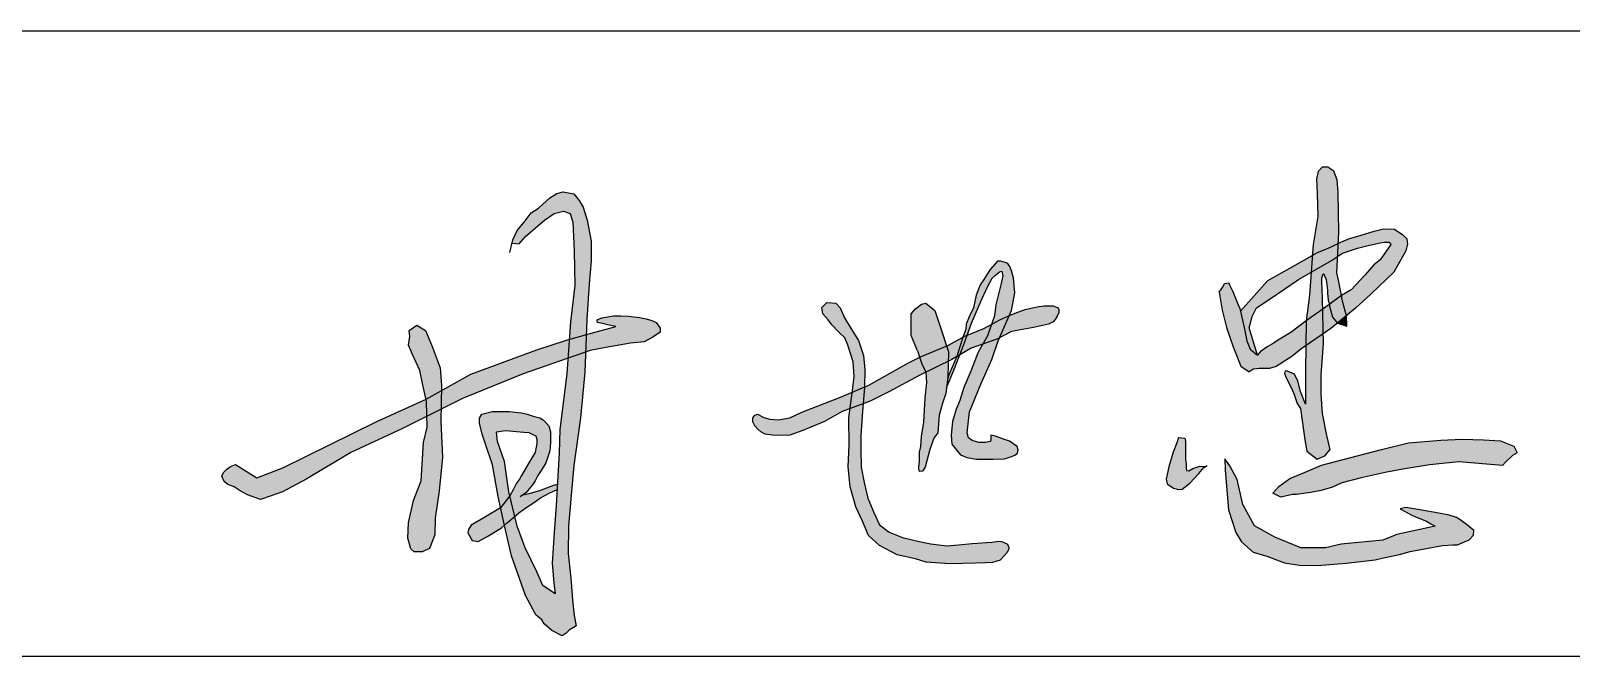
# Model space of a CAD drawing. Extents: x 9732137 to 18866768, y -962146 to 246094.
# Drawn here: x 9819025 to 9820628, y -512106 to -511456 of the extents above; entities that cross this region are included whole.
import ezdxf

# ---------------------------------------------------------------- set-up
doc = ezdxf.new("R2010")
doc.units = 0
doc.header["$LTSCALE"] = 1000
doc.layers.get('0').update_dxf_attribs({"linetype": 'CONTINUOUS'})
doc.layers.add('HATCH', color=254, linetype='CONTINUOUS')

msp = doc.modelspace()

# ---------------------------------------------------------------- hatches: boundary and pattern name
at = {"layer": 'HATCH'}
for points in [[(9820384.9, -511624.2), (9820383.9, -511611.2), (9820380.7, -511602.1), (9820374.4, -511597.9), (9820368.4, -511597.9), (9820364.2, -511602.5), (9820362.5, -511610.2), (9820363.2, -511625.3), (9820363.9, -511649.4), (9820359, -511678.5), (9820358.1, -511689.6), (9820362.8, -511686.9), (9820377.2, -511681.1), (9820385, -511677.3), (9820385.6, -511665.6)], [(9819605.7, -511719.1), (9819607.8, -511695.6), (9819607.6, -511675), (9819603.6, -511653.1), (9819599.3, -511639.5), (9819595.3, -511632.6), (9819589.7, -511625.6), (9819578.5, -511623.5), (9819572, -511625.4), (9819564.6, -511629.9), (9819553.1, -511640.6), (9819545.3, -511645.6), (9819538.1, -511655), (9819530.6, -511663.8), (9819526.3, -511673.4), (9819525.5, -511676.9), (9819532.9, -511677.6), (9819539.3, -511670.2), (9819552.4, -511659.1), (9819559.2, -511653), (9819569.3, -511646.3), (9819579.1, -511643.6), (9819585.8, -511646.3), (9819588.5, -511655.1), (9819589.9, -511685.1), (9819590.6, -511721.1), (9819586.2, -511758.9), (9819584.9, -511777), (9819602.7, -511771.9), (9819603.3, -511756.1)], [(9820456.4, -511672.5), (9820452.4, -511668.3), (9820443.6, -511662.6), (9820438.4, -511662), (9820430.7, -511662.3), (9820422.6, -511664.5), (9820408, -511668.9), (9820396.7, -511672.1), (9820387.7, -511676), (9820385, -511677.3), (9820384.3, -511691), (9820389.7, -511687.5), (9820405.2, -511682.2), (9820417.8, -511678.9), (9820428.6, -511676.6), (9820433.2, -511675.8), (9820438.1, -511675.9), (9820439.8, -511678.4), (9820428.8, -511694.4), (9820422, -511699.4), (9820413.3, -511709.8), (9820398.5, -511725.5), (9820388.4, -511731.5), (9820389.8, -511738.6), (9820393.6, -511752.4), (9820403.2, -511744.7), (9820419, -511730.1), (9820443.1, -511707.2), (9820455.4, -511685), (9820457.1, -511678)], [(9820385, -511677.3), (9820377.2, -511681.1), (9820362.8, -511686.9), (9820358.1, -511689.6), (9820356.9, -511707.3), (9820378.1, -511695.1), (9820384.3, -511691)], [(9820012.8, -511738.4), (9820020, -511722.4), (9820024.9, -511713.3), (9820028.6, -511710.2), (9820032.7, -511706.7), (9820035.2, -511706.2), (9820036, -511711), (9820034.1, -511720.4), (9820028.9, -511741.1), (9820027.6, -511752.6), (9820024.5, -511761.3), (9820025.9, -511760.6), (9820032.9, -511756.6), (9820042.6, -511752.4), (9820045, -511747.1), (9820048.7, -511728.6), (9820047.1, -511713), (9820045.3, -511705.8), (9820043.5, -511701.4), (9820041.8, -511698.8), (9820039.8, -511697.4), (9820033.6, -511695.6), (9820030.5, -511695.6), (9820022.9, -511704.5), (9820019.7, -511709.3), (9820016.3, -511714.7), (9820012.6, -511720.4), (9820008.4, -511731.2), (9820005.5, -511744.1), (9820001.1, -511753.6), (9819998.1, -511761.1), (9819997.6, -511766.8), (9819994.4, -511774.8), (9819997.2, -511773.2), (9819999.1, -511772.5), (9820003.4, -511760.3)], [(9820315.4, -511734.2), (9820343.7, -511714.8), (9820356.9, -511707.3), (9820358.1, -511689.6), (9820353.8, -511692.1), (9820329.3, -511706), (9820311.8, -511715.7), (9820283.4, -511747.7), (9820287.2, -511764.5), (9820290, -511778.6), (9820293.5, -511787.2), (9820301.1, -511793.3), (9820292.3, -511764.9), (9820295.6, -511753.3), (9820300.1, -511744.3)], [(9820384.3, -511691), (9820378.1, -511695.1), (9820356.9, -511707.3), (9820355.1, -511731.2), (9820351.6, -511757.6), (9820368.9, -511745.9), (9820368.6, -511734.6), (9820368.1, -511716.4), (9820368.2, -511713.1), (9820369.7, -511708.5), (9820372.5, -511714.9), (9820373.9, -511726), (9820374, -511729), (9820374.7, -511736.3), (9820376.2, -511740.5), (9820388.4, -511731.5), (9820385.3, -511715.5), (9820383.5, -511707.8)], [(9820282.7, -511744.9), (9820281.1, -511741), (9820275.6, -511727.4), (9820272, -511720.4), (9820271.3, -511718.2), (9820266.9, -511718.9), (9820265.3, -511722), (9820261.2, -511727.9), (9820264.3, -511746.6), (9820268.7, -511764.7), (9820275.9, -511784.6), (9820283.9, -511804.8), (9820292.6, -511810.6), (9820296.8, -511808), (9820300.4, -511807.5), (9820303, -511807.3), (9820308, -511807.3), (9820313.5, -511807.2), (9820320.6, -511805.2), (9820336.7, -511794.7), (9820346.1, -511787), (9820351.4, -511783.4), (9820351.6, -511757.6), (9820335.7, -511769.8), (9820323.8, -511777.2), (9820316.8, -511781.5), (9820311.2, -511784.6), (9820303.8, -511789.9), (9820301.1, -511793.3), (9820293.5, -511787.2), (9820290, -511778.6), (9820287.2, -511764.5)], [(9820389.8, -511738.6), (9820388.4, -511731.5), (9820388.4, -511731.5), (9820376.2, -511740.5), (9820376, -511742.5), (9820379.3, -511754), (9820384.2, -511760), (9820393.6, -511752.4)], [(9819891, -511793.9), (9819885.9, -511778.2), (9819878.4, -511766), (9819871.4, -511754.5), (9819866.7, -511744.1), (9819862.5, -511739.2), (9819852.9, -511738.8), (9819847.6, -511743.7), (9819848.7, -511750.3), (9819851.6, -511753.7), (9819854.4, -511756.8), (9819858.2, -511762), (9819865.1, -511769.2), (9819871.8, -511775.4), (9819874.8, -511782.9), (9819880.2, -511800.5), (9819881.5, -511815.7), (9819879.6, -511830.1), (9819879.3, -511832.1), (9819892, -511826.7), (9819892.5, -511808.8)], [(9819970.5, -511762.5), (9819965.2, -511746.9), (9819956, -511739.3), (9819951.6, -511740.5), (9819945.2, -511745.3), (9819940.8, -511750.5), (9819940.8, -511758.9), (9819940.8, -511773), (9819947.2, -511789), (9819949.5, -511795.7), (9819950.5, -511795.2), (9819977.5, -511783.8)], [(9820083.8, -511761.1), (9820088.5, -511758.6), (9820090.6, -511756.3), (9820092.8, -511752.8), (9820094.3, -511749), (9820094.3, -511746.2), (9820093.9, -511745.1), (9820092.9, -511743.8), (9820088.3, -511742.2), (9820078.9, -511742.2), (9820073.9, -511742.9), (9820066.9, -511744.2), (9820059.3, -511745.9), (9820051.6, -511748.6), (9820043.9, -511751.9), (9820042.6, -511752.4), (9820032.4, -511775.6), (9820045.2, -511768.8), (9820067.9, -511764.5)], [(9820368.9, -511745.9), (9820351.6, -511757.6), (9820351.4, -511783.4), (9820369.6, -511770.9)], [(9820379.3, -511754), (9820376, -511742.5), (9820376.2, -511740.5), (9820370.6, -511744.7), (9820368.9, -511745.9), (9820369.6, -511770.9), (9820377.4, -511765.6), (9820384.2, -511760)], [(9819450.7, -511806.6), (9819442.3, -511784.5), (9819435.3, -511767.8), (9819426.5, -511762.2), (9819418.3, -511767.8), (9819418.9, -511774.1), (9819417.7, -511782.9), (9819422, -511792.8), (9819429.5, -511809.3), (9819432.4, -511822.7), (9819436, -511839), (9819451.9, -511830.2), (9819452, -511825.1)], [(9819672, -511774.7), (9819679.4, -511769.6), (9819679.6, -511765.3), (9819675.3, -511759.5), (9819670.7, -511757.2), (9819665, -511755.8), (9819658.2, -511754.1), (9819646.6, -511752.9), (9819638.6, -511752.5), (9819631, -511752.5), (9819625, -511753.5), (9819618.8, -511754.7), (9819614, -511756.8), (9819614.5, -511759.3), (9819619.6, -511760.5), (9819626.4, -511762.2), (9819633.4, -511763.6), (9819627.2, -511765.5), (9819613, -511769), (9819602.7, -511771.9), (9819602, -511790.3), (9819606.6, -511788.7), (9819622.9, -511785.4), (9819648.7, -511781.1), (9819662.9, -511779.5)], [(9820020.3, -511773.4), (9820024.5, -511761.3), (9820015.6, -511766.2), (9819999.1, -511772.5), (9819995.6, -511782.3), (9819991.4, -511793.1), (9820003.3, -511786.3), (9820015.3, -511782)], [(9820042.6, -511752.4), (9820032.9, -511756.6), (9820025.9, -511760.6), (9820024.5, -511761.3), (9820020.3, -511773.4), (9820015.3, -511782), (9820030, -511776.9), (9820032.4, -511775.6)], [(9820393.6, -511752.4), (9820384.2, -511760), (9820394, -511763.1)], [(9819536.9, -511812.9), (9819583.6, -511796.7), (9819584.9, -511777), (9819582, -511777.9), (9819551.3, -511787.9), (9819482.4, -511813.3), (9819451.9, -511830.2), (9819451.6, -511849.6), (9819473.9, -511838.5)], [(9819602.7, -511771.9), (9819584.9, -511777), (9819583.6, -511796.7), (9819602, -511790.3)], [(9819994.4, -511774.8), (9819978.9, -511783.2), (9819977.5, -511783.8), (9819979.6, -511790), (9819979.3, -511799.6), (9819983.1, -511797.8), (9819988.1, -511794.9)], [(9820024.7, -511797.9), (9820031.2, -511778.4), (9820032.4, -511775.6), (9820030, -511776.9), (9820015.3, -511782), (9820010.5, -511790.3), (9820002.7, -511810.2), (9819995.6, -511827.1), (9819991.2, -511840.7), (9819987.7, -511849.5), (9819983.8, -511862.2), (9819982.2, -511876.4), (9819983.2, -511885.9), (9819989.9, -511894.5), (9819991.9, -511897), (9819998.7, -511899.7), (9820008.6, -511901.5), (9820015.2, -511901.6), (9820026.1, -511901.6), (9820037.9, -511901.2), (9820045, -511898.9), (9820048.5, -511897.3), (9820051.4, -511895.3), (9820051.9, -511892.2), (9820051.1, -511888.5), (9820043, -511882.8), (9820038, -511881), (9820028.6, -511877.5), (9820023.5, -511876.7), (9820023.5, -511880.6), (9820023.3, -511883), (9820018, -511884.3), (9820011.2, -511884.1), (9820004.2, -511882.2), (9820000.5, -511879.2), (9819998.9, -511874.1), (9820001.3, -511852.2), (9820013.1, -511823.6)], [(9819999.1, -511772.5), (9819997.2, -511773.2), (9819994.4, -511774.8), (9819988.1, -511794.9), (9819991.4, -511793.1), (9819995.6, -511782.3)], [(9820369.9, -511781.5), (9820369.6, -511770.9), (9820351.4, -511783.4), (9820351.2, -511810.2), (9820351.1, -511831.5), (9820351.2, -511844.5), (9820346, -511831.2), (9820343.1, -511820.5), (9820339.7, -511813), (9820334.8, -511811), (9820332.1, -511809.9), (9820330, -511809.6), (9820329.2, -511812.6), (9820330.9, -511817.1), (9820336.7, -511828.3), (9820339.4, -511834.3), (9820342.4, -511843.8), (9820345.8, -511848.8), (9820347.5, -511861.4), (9820350.2, -511881.4), (9820352.5, -511893.1), (9820363.1, -511901.5), (9820371.1, -511897.9), (9820376.6, -511891.5), (9820373.1, -511876.8), (9820368.6, -511853.9), (9820367.4, -511834), (9820367.4, -511813.9)], [(9819530.7, -511971.3), (9819528.2, -511960.8), (9819520.6, -511967.4), (9819517.4, -511970.2), (9819517.4, -511970.3), (9819524.9, -512002.1), (9819539.3, -512043.3), (9819550.3, -512063.3), (9819556.5, -512068.6), (9819559, -512072.7), (9819566.8, -512079.5), (9819577.7, -512085.1), (9819581.6, -512082.5), (9819585, -512079.3), (9819592.3, -512074.8), (9819590.1, -512063.9), (9819588.4, -512047.8), (9819586.5, -512025.1), (9819583.7, -511999.7), (9819584, -511971.2), (9819586.9, -511939), (9819589.7, -511908.2), (9819596.6, -511858.7), (9819601.2, -511811.1), (9819602, -511790.3), (9819583.6, -511796.7), (9819582.5, -511812.9), (9819575, -511870.7), (9819574.4, -511895), (9819573.4, -511913.2), (9819571.3, -511949.7), (9819569.3, -511977.6), (9819567, -512009.7), (9819569, -512029.9), (9819570.3, -512041.6), (9819557.6, -512032.7), (9819551.1, -512018.5), (9819539.1, -511993.8)], [(9819949.8, -511814.1), (9819956, -511811), (9819951.8, -511802.3), (9819949.5, -511795.7), (9819937.8, -511801.4), (9819896.6, -511824.7), (9819892, -511826.7), (9819890.8, -511843.9), (9819897.9, -511841.2), (9819917.6, -511831.5)], [(9819979.6, -511790), (9819977.5, -511783.8), (9819950.5, -511795.2), (9819949.5, -511795.7), (9819951.8, -511802.3), (9819956, -511811), (9819979.3, -511799.6)], [(9819991.4, -511793.1), (9819988.1, -511794.9), (9819980.9, -511811.3), (9819978.7, -511817.8), (9819977.6, -511827.2), (9819985.8, -511807.1)], [(9819978.9, -511816.3), (9819979.3, -511799.6), (9819956, -511811), (9819956.6, -511821.9), (9819955.1, -511837.7), (9819953.7, -511862.9), (9819951.1, -511878), (9819950.3, -511888.3), (9819949.2, -511894.2), (9819949, -511899.3), (9819949, -511903.7), (9819948.4, -511909.4), (9819948.5, -511912.2), (9819949, -511913.5), (9819949.7, -511914.2), (9819952.4, -511914), (9819955.3, -511909.7), (9819960.3, -511891.6), (9819964.4, -511879.6), (9819968.5, -511874), (9819969.7, -511855.9), (9819973.7, -511842.3), (9819976.9, -511833.1)], [(9819892, -511826.7), (9819879.3, -511832.1), (9819877, -511849.1), (9819890.8, -511843.9)], [(9819357.5, -511894.5), (9819410.8, -511869.9), (9819436.9, -511856.9), (9819436.5, -511841.4), (9819436, -511839), (9819384.8, -511862.2), (9819286.9, -511910.6), (9819260, -511920.8), (9819237.6, -511907.1), (9819232.3, -511909.3), (9819228.8, -511912), (9819225.3, -511915.5), (9819223.5, -511919.2), (9819225.9, -511924.6), (9819229.8, -511927.7), (9819236.4, -511930.4), (9819242.4, -511934.3), (9819250.1, -511938.6), (9819263.5, -511943.3), (9819274.6, -511939.6), (9819286.6, -511935.3), (9819311.9, -511922.1)], [(9819451.9, -511830.2), (9819436, -511839), (9819436.5, -511841.4), (9819436.9, -511856.9), (9819451.6, -511849.6)], [(9819869, -511852.1), (9819877, -511849.1), (9819879.3, -511832.1), (9819867.2, -511837.2), (9819827, -511852.7), (9819814.5, -511858.6), (9819802.7, -511860.7), (9819793.6, -511859.8), (9819787.4, -511858.2), (9819780.9, -511854.9), (9819778.2, -511855.8), (9819776.1, -511858.4), (9819775.8, -511862.7), (9819778.2, -511866.8), (9819781.2, -511870.5), (9819784.3, -511873.2), (9819788.7, -511875.4), (9819796.6, -511876.4), (9819805.7, -511877), (9819814.5, -511876.4), (9819828, -511871.6), (9819850.7, -511862.2)], [(9819888.2, -511891.3), (9819888.5, -511877.2), (9819889.9, -511856.6), (9819890.8, -511843.9), (9819877, -511849.1), (9819875.7, -511858.6), (9819876.2, -511887.1), (9819875.3, -511909.5), (9819877.3, -511930.4), (9819883, -511951.2), (9819890, -511966), (9819896.5, -511980.7), (9819907.8, -511991.3), (9819926, -512001), (9819945.3, -512005.2), (9819956.4, -512008.6), (9819980.9, -512010.2), (9820007.5, -512009.5), (9820017.9, -512009.3), (9820025.4, -512008.8), (9820033.2, -512006.4), (9820040.4, -511998.8), (9820042.2, -511995.2), (9820042.2, -511993.5), (9820041, -511989.8), (9820038.2, -511988.4), (9820034.6, -511987.1), (9820031.8, -511986.6), (9820024.8, -511987.8), (9820004.3, -511989.2), (9819990, -511990.5), (9819977.8, -511991.6), (9819961.3, -511989.6), (9819949, -511987), (9819931.7, -511982.9), (9819917.9, -511977.3), (9819907.8, -511969.6), (9819901.8, -511956.9), (9819895.5, -511942.2), (9819891.9, -511925.8), (9819888.8, -511909.8)], [(9819452.9, -511899.6), (9819451.4, -511862.2), (9819451.6, -511849.6), (9819436.9, -511856.9), (9819437.2, -511868.4), (9819433.3, -511884.3), (9819430.8, -511924), (9819422.9, -511944.6), (9819417.7, -511967.8), (9819416.8, -511983.6), (9819420.2, -511994.8), (9819423.4, -511998), (9819432, -511998), (9819439.4, -511994.4), (9819445.1, -511980), (9819445.5, -511963), (9819449.6, -511934.6)], [(9819558.2, -511860.9), (9819554.5, -511858.6), (9819547.4, -511856.9), (9819541, -511854.9), (9819535.3, -511853.5), (9819528.8, -511852.5), (9819522.8, -511851.8), (9819513, -511851.8), (9819504.6, -511851.8), (9819494.1, -511854.9), (9819491.4, -511858.9), (9819491.4, -511864), (9819494.4, -511875.4), (9819497.5, -511884.8), (9819505.2, -511907.4), (9819511, -511940.4), (9819513.5, -511952), (9819523.2, -511939.6), (9819522.2, -511935.3), (9819517.6, -511904.1), (9819510.2, -511883.1), (9819509.4, -511873.1), (9819518.5, -511871.6), (9819537.6, -511873.3), (9819543, -511873.9), (9819547.2, -511875.9), (9819550.2, -511877.4), (9819551.3, -511880.9), (9819551.3, -511885.2), (9819549.6, -511894.6), (9819544.8, -511902), (9819539.1, -511912), (9819535.2, -511918.5), (9819533, -511922.2), (9819530.2, -511926.5), (9819527, -511932.6), (9819523.2, -511939.6), (9819528.2, -511960.8), (9819533.7, -511956.1), (9819540.9, -511951.3), (9819548.9, -511946.3), (9819555, -511941.8), (9819564.1, -511936.8), (9819572.3, -511933.1), (9819572.6, -511927.5), (9819568.9, -511928.5), (9819558.7, -511932.4), (9819554.3, -511934.2), (9819543.2, -511937.2), (9819536.8, -511938.6), (9819539.6, -511936.4), (9819546.7, -511928.3), (9819549.4, -511923.9), (9819552.1, -511918.5), (9819555.8, -511913.2), (9819560.5, -511905.4), (9819564.9, -511892.9), (9819565.6, -511884.5), (9819565.6, -511878.1), (9819565.3, -511873.1), (9819563.6, -511866.7)], [(9820240.1, -511916.3), (9820245.1, -511910.3), (9820246.9, -511909.1), (9820241.1, -511908.8), (9820233.8, -511911.3), (9820229.8, -511913.8), (9820227.1, -511913.3), (9820226.8, -511910.5), (9820226.8, -511906.7), (9820226.3, -511901), (9820226.3, -511896.7), (9820226.3, -511890.7), (9820226.1, -511887.2), (9820226.1, -511882.7), (9820225.6, -511879.6), (9820219, -511879.1), (9820217, -511884.4), (9820213.2, -511894.4), (9820208.7, -511909.5), (9820207.2, -511917.5), (9820206.2, -511922.3), (9820207, -511927.3), (9820213.7, -511931.6), (9820218.8, -511933.1), (9820222.8, -511932.8), (9820230.8, -511926.6)], [(9820409, -511921), (9820434, -511915.4), (9820450.2, -511912.4), (9820480.1, -511907.3), (9820510.7, -511904.2), (9820556, -511908), (9820559.3, -511904.7), (9820566.6, -511897.8), (9820571.2, -511895), (9820567.9, -511887.9), (9820553.9, -511882.6), (9820536.4, -511881.3), (9820514.2, -511880.8), (9820491.8, -511881.6), (9820458.4, -511884.6), (9820430.2, -511891.5), (9820412.8, -511895.8), (9820367.8, -511907.6), (9820348.2, -511916), (9820334.9, -511921.5), (9820323.2, -511929.9), (9820316.9, -511937), (9820325.3, -511941.1), (9820337.5, -511938.3), (9820341.6, -511938.1), (9820356.1, -511936), (9820367.3, -511934.2), (9820379.2, -511930.7), (9820388.9, -511926.1)], [(9820279.9, -511922.6), (9820272.3, -511908.6), (9820267.2, -511901.2), (9820267.5, -511913), (9820271, -511954.3), (9820278.6, -511977.8), (9820284.6, -511987.6), (9820296.6, -511998.2), (9820310.7, -512002.2), (9820329.2, -512009.1), (9820344.8, -512011.7), (9820363.7, -512011.9), (9820393.4, -512009.5), (9820423.5, -512006), (9820432.3, -512004), (9820448.7, -512000.6), (9820460, -511997.6), (9820493.5, -511991.3), (9820504.2, -511990.5), (9820509.2, -511990.5), (9820521.3, -511985.3), (9820526, -511980.4), (9820526.2, -511975.6), (9820519.9, -511970.6), (9820512.9, -511965.1), (9820508.2, -511962.3), (9820500.6, -511959.7), (9820489.9, -511957.5), (9820469.9, -511954.2), (9820455.6, -511951.6), (9820449.6, -511953), (9820461, -511959.5), (9820465.5, -511961.3), (9820476.8, -511965.9), (9820481.6, -511968.9), (9820486, -511971.2), (9820446, -511979.8), (9820431.4, -511985.8), (9820388, -511989.7), (9820371.8, -511993.6), (9820346.2, -511993.6), (9820319.3, -511982.6), (9820298, -511970.7), (9820285.8, -511948.6)], [(9819523.2, -511939.6), (9819513.5, -511952), (9819517.4, -511970.2), (9819520.6, -511967.4), (9819528.2, -511960.8)], [(9819517.4, -511970.2), (9819513.5, -511952), (9819497.8, -511961.5), (9819483, -511970), (9819480.2, -511974.6), (9819479.3, -511978.2), (9819483.9, -511986.1), (9819490, -511987.1), (9819500.9, -511981.3), (9819508.3, -511976.7), (9819514.3, -511972.8)]]:
    msp.add_hatch(color=256, dxfattribs=at).paths.add_polyline_path(points)

# ---------------------------------------------------------------- linework, layer by layer
for p, q in [((9817456.8, -511456.3), (9828456.8, -511456.3)), ((9817456.8, -512106.3), (9822956.8, -512106.3))]:
    msp.add_line(p, q)
for points in [[(9820376, -511742.5), (9820379.3, -511754), (9820384.2, -511760), (9820394, -511763.1), (9820393.6, -511752.4), (9820389.8, -511738.6), (9820385.3, -511715.5), (9820383.5, -511707.8), (9820385.6, -511665.6), (9820384.9, -511624.2), (9820383.9, -511611.2), (9820380.7, -511602.1), (9820374.4, -511597.9), (9820368.4, -511597.9), (9820364.2, -511602.5), (9820362.5, -511610.2), (9820363.2, -511625.3), (9820363.9, -511649.4), (9820359, -511678.5), (9820355.1, -511731.2), (9820351.6, -511757.6), (9820351.2, -511810.2), (9820351.1, -511831.5), (9820351.2, -511844.5), (9820346, -511831.2), (9820343.1, -511820.5), (9820339.7, -511813)], [(9819523.1, -511686.8), (9819526.3, -511673.4), (9819530.6, -511663.8), (9819538.1, -511655), (9819545.3, -511645.6), (9819553.1, -511640.6), (9819564.6, -511629.9), (9819572, -511625.4), (9819578.5, -511623.5), (9819589.7, -511625.6), (9819595.3, -511632.6), (9819599.3, -511639.5), (9819603.6, -511653.1), (9819607.6, -511675), (9819607.8, -511695.6), (9819605.7, -511719.1), (9819603.3, -511756.1), (9819601.2, -511811.1), (9819596.6, -511858.7), (9819589.7, -511908.2), (9819586.9, -511939), (9819584, -511971.2), (9819583.7, -511999.7), (9819586.5, -512025.1), (9819588.4, -512047.8), (9819590.1, -512063.9), (9819592.3, -512074.8), (9819585, -512079.3), (9819581.6, -512082.5), (9819577.7, -512085.1), (9819566.8, -512079.5), (9819559, -512072.7), (9819556.5, -512068.6), (9819550.3, -512063.3), (9819539.3, -512043.3), (9819524.9, -512002.1), (9819517.4, -511970.3), (9819511, -511940.4), (9819505.2, -511907.4), (9819497.5, -511884.8), (9819494.4, -511875.4), (9819491.4, -511864), (9819491.4, -511858.9), (9819494.1, -511854.9), (9819494.1, -511854.9), (9819504.6, -511851.8), (9819513, -511851.8), (9819513, -511851.8), (9819522.8, -511851.8), (9819528.8, -511852.5), (9819535.3, -511853.5), (9819541, -511854.9), (9819547.4, -511856.9), (9819554.5, -511858.6), (9819558.2, -511860.9), (9819563.6, -511866.7), (9819565.3, -511873.1), (9819565.6, -511878.1), (9819565.6, -511884.5), (9819564.9, -511892.9), (9819560.5, -511905.4), (9819555.8, -511913.2), (9819552.1, -511918.5), (9819549.4, -511923.9), (9819546.7, -511928.3), (9819546.7, -511928.3), (9819539.6, -511936.4), (9819533.9, -511940.8)], [(9819525.5, -511676.9), (9819532.9, -511677.6), (9819532.9, -511677.6), (9819539.3, -511670.2), (9819552.4, -511659.1), (9819559.2, -511653), (9819569.3, -511646.3), (9819579.1, -511643.6), (9819579.1, -511643.6), (9819585.8, -511646.3), (9819588.5, -511655.1), (9819589.9, -511685.1), (9819590.6, -511721.1), (9819586.2, -511758.9), (9819582.5, -511812.9), (9819575, -511870.7), (9819574.4, -511895), (9819573.4, -511913.2), (9819571.3, -511949.7), (9819569.3, -511977.6), (9819567, -512009.7), (9819569, -512029.9), (9819570.3, -512041.6), (9819570.3, -512041.6), (9819557.6, -512032.7), (9819551.1, -512018.5), (9819539.1, -511993.8), (9819530.7, -511971.3), (9819522.2, -511935.3), (9819517.6, -511904.1), (9819510.2, -511883.1), (9819509.4, -511873.1), (9819509.4, -511873.1), (9819518.5, -511871.6), (9819537.6, -511873.3), (9819537.6, -511873.3), (9819543, -511873.9), (9819547.2, -511875.9), (9819550.2, -511877.4), (9819551.3, -511880.9), (9819551.3, -511885.2), (9819549.6, -511894.6), (9819544.8, -511902), (9819539.1, -511912), (9819535.2, -511918.5), (9819533, -511922.2), (9819530.2, -511926.5), (9819527, -511932.6), (9819523.2, -511939.6), (9819513.5, -511952), (9819497.8, -511961.5), (9819483, -511970), (9819480.2, -511974.6), (9819479.3, -511978.2), (9819483.9, -511986.1), (9819490, -511987.1), (9819500.9, -511981.3), (9819508.3, -511976.7), (9819514.3, -511972.8), (9819520.6, -511967.4), (9819533.7, -511956.1), (9819540.9, -511951.3), (9819548.9, -511946.3), (9819555, -511941.8), (9819564.1, -511936.8), (9819572.3, -511933.1)], [(9820283.4, -511747.7), (9820311.8, -511715.7), (9820329.3, -511706), (9820353.8, -511692.1), (9820362.8, -511686.9), (9820377.2, -511681.1), (9820387.7, -511676), (9820396.7, -511672.1), (9820408, -511668.9), (9820422.6, -511664.5), (9820430.7, -511662.3), (9820438.4, -511662), (9820443.6, -511662.6), (9820452.4, -511668.3), (9820456.4, -511672.5), (9820457.1, -511678), (9820455.4, -511685), (9820443.1, -511707.2), (9820419, -511730.1), (9820403.2, -511744.7), (9820377.4, -511765.6), (9820346.1, -511787), (9820336.7, -511794.7), (9820320.6, -511805.2), (9820313.5, -511807.2), (9820308, -511807.3), (9820303, -511807.3), (9820300.4, -511807.5), (9820296.8, -511808), (9820292.6, -511810.6)], [(9820261.2, -511727.9), (9820265.3, -511722), (9820266.9, -511718.9), (9820266.9, -511718.9), (9820271.3, -511718.2), (9820272, -511720.4), (9820275.6, -511727.4), (9820281.1, -511741), (9820282.7, -511744.9), (9820287.2, -511764.5), (9820290, -511778.6), (9820293.5, -511787.2), (9820301.1, -511793.3), (9820292.3, -511764.9), (9820295.6, -511753.3), (9820300.1, -511744.3), (9820315.4, -511734.2), (9820343.7, -511714.8), (9820378.1, -511695.1), (9820389.7, -511687.5), (9820405.2, -511682.2), (9820417.8, -511678.9), (9820428.6, -511676.6), (9820433.2, -511675.8), (9820438.1, -511675.9), (9820439.8, -511678.4), (9820428.8, -511694.4), (9820422, -511699.4), (9820413.3, -511709.8), (9820398.5, -511725.5), (9820388.4, -511731.5), (9820370.6, -511744.7), (9820351.6, -511757.6), (9820335.7, -511769.8), (9820323.8, -511777.2), (9820316.8, -511781.5), (9820311.2, -511784.6), (9820303.8, -511789.9), (9820301.1, -511793.3)], [(9819977.6, -511827.2), (9819985.8, -511807.1), (9819995.6, -511782.3), (9820003.4, -511760.3), (9820012.8, -511738.4), (9820020, -511722.4), (9820024.9, -511713.3), (9820028.6, -511710.2), (9820032.7, -511706.7), (9820035.2, -511706.2), (9820036, -511711), (9820034.1, -511720.4), (9820028.9, -511741.1), (9820027.6, -511752.6), (9820020.3, -511773.4), (9820010.5, -511790.3), (9820002.7, -511810.2), (9819995.6, -511827.1), (9819991.2, -511840.7), (9819987.7, -511849.5), (9819983.8, -511862.2), (9819982.2, -511876.4), (9819983.2, -511885.9), (9819989.9, -511894.5), (9819991.9, -511897), (9819998.7, -511899.7), (9820008.6, -511901.5), (9820015.2, -511901.6), (9820026.1, -511901.6), (9820037.9, -511901.2), (9820045, -511898.9), (9820048.5, -511897.3), (9820051.4, -511895.3), (9820051.9, -511892.2), (9820051.1, -511888.5), (9820043, -511882.8), (9820038, -511881), (9820028.6, -511877.5), (9820023.5, -511876.7), (9820023.5, -511880.6), (9820023.3, -511883), (9820018, -511884.3), (9820011.2, -511884.1), (9820004.2, -511882.2), (9820000.5, -511879.2), (9819998.9, -511874.1), (9820001.3, -511852.2), (9820013.1, -511823.6), (9820024.7, -511797.9), (9820031.2, -511778.4), (9820045, -511747.1), (9820048.7, -511728.6), (9820047.1, -511713), (9820045.3, -511705.8), (9820043.5, -511701.4), (9820041.8, -511698.8), (9820039.8, -511697.4), (9820033.6, -511695.6), (9820030.5, -511695.6), (9820022.9, -511704.5), (9820019.7, -511709.3), (9820016.3, -511714.7), (9820012.6, -511720.4), (9820008.4, -511731.2), (9820005.5, -511744.1), (9820001.1, -511753.6), (9819998.1, -511761.1), (9819997.6, -511766.8)], [(9820339.7, -511813), (9820334.8, -511811), (9820332.1, -511809.9), (9820330, -511809.6), (9820329.2, -511812.6), (9820330.9, -511817.1), (9820336.7, -511828.3), (9820339.4, -511834.3), (9820342.4, -511843.8), (9820345.8, -511848.8), (9820347.5, -511861.4), (9820350.2, -511881.4), (9820352.5, -511893.1), (9820363.1, -511901.5), (9820371.1, -511897.9), (9820376.6, -511891.5), (9820376.6, -511891.5), (9820373.1, -511876.8), (9820368.6, -511853.9), (9820367.4, -511834), (9820367.4, -511813.9), (9820369.9, -511781.5), (9820368.6, -511734.6), (9820368.1, -511716.4), (9820368.2, -511713.1), (9820369.7, -511708.5), (9820369.7, -511708.5), (9820372.5, -511714.9), (9820373.9, -511726), (9820374, -511729), (9820374.7, -511736.3), (9820376.2, -511740.5), (9820376, -511742.5)], [(9820261.2, -511727.9), (9820264.3, -511746.6), (9820268.7, -511764.7), (9820275.9, -511784.6), (9820283.9, -511804.8), (9820292.6, -511810.6)], [(9820092.9, -511743.8), (9820093.9, -511745.1), (9820094.3, -511746.2), (9820094.3, -511749), (9820092.8, -511752.8), (9820090.6, -511756.3), (9820088.5, -511758.6), (9820083.8, -511761.1), (9820067.9, -511764.5), (9820045.2, -511768.8), (9820030, -511776.9), (9820003.3, -511786.3), (9819983.1, -511797.8), (9819949.8, -511814.1), (9819917.6, -511831.5), (9819897.9, -511841.2), (9819869, -511852.1), (9819850.7, -511862.2), (9819828, -511871.6), (9819814.5, -511876.4), (9819805.7, -511877), (9819796.6, -511876.4), (9819788.7, -511875.4), (9819784.3, -511873.2), (9819781.2, -511870.5), (9819778.2, -511866.8), (9819775.8, -511862.7), (9819776.1, -511858.4), (9819778.2, -511855.8), (9819780.9, -511854.9)], [(9819780.9, -511854.9), (9819787.4, -511858.2), (9819793.6, -511859.8), (9819802.7, -511860.7), (9819814.5, -511858.6), (9819827, -511852.7), (9819867.2, -511837.2), (9819896.6, -511824.7), (9819937.8, -511801.4), (9819950.5, -511795.2), (9819978.9, -511783.2), (9819997.2, -511773.2), (9820015.6, -511766.2), (9820025.9, -511760.6), (9820032.9, -511756.6), (9820043.9, -511751.9), (9820051.6, -511748.6), (9820059.3, -511745.9), (9820066.9, -511744.2), (9820073.9, -511742.9), (9820078.9, -511742.2), (9820088.3, -511742.2), (9820088.3, -511742.2), (9820092.9, -511743.8)], [(9819848.7, -511750.3), (9819847.6, -511743.7), (9819852.9, -511738.8), (9819862.5, -511739.2), (9819866.7, -511744.1), (9819871.4, -511754.5), (9819878.4, -511766), (9819885.9, -511778.2), (9819891, -511793.9), (9819892.5, -511808.8), (9819892, -511826.7), (9819889.9, -511856.6), (9819888.5, -511877.2), (9819888.2, -511891.3), (9819888.8, -511909.8), (9819891.9, -511925.8), (9819895.5, -511942.2), (9819901.8, -511956.9), (9819907.8, -511969.6), (9819917.9, -511977.3), (9819931.7, -511982.9), (9819949, -511987), (9819961.3, -511989.6), (9819977.8, -511991.6), (9819990, -511990.5), (9820004.3, -511989.2), (9820024.8, -511987.8), (9820031.8, -511986.6), (9820034.6, -511987.1), (9820038.2, -511988.4), (9820041, -511989.8), (9820042.2, -511993.5), (9820042.2, -511995.2), (9820040.4, -511998.8), (9820033.2, -512006.4), (9820025.4, -512008.8), (9820017.9, -512009.3), (9820007.5, -512009.5), (9819980.9, -512010.2), (9819956.4, -512008.6), (9819945.3, -512005.2), (9819926, -512001), (9819907.8, -511991.3), (9819896.5, -511980.7), (9819890, -511966), (9819883, -511951.2), (9819877.3, -511930.4), (9819875.3, -511909.5), (9819876.2, -511887.1), (9819875.7, -511858.6), (9819879.6, -511830.1), (9819881.5, -511815.7), (9819880.2, -511800.5), (9819874.8, -511782.9), (9819871.8, -511775.4), (9819865.1, -511769.2), (9819858.2, -511762), (9819854.4, -511756.8), (9819851.6, -511753.7), (9819848.7, -511750.3)], [(9819947.2, -511789), (9819940.8, -511773), (9819940.8, -511758.9), (9819940.8, -511750.5), (9819945.2, -511745.3), (9819951.6, -511740.5), (9819956, -511739.3), (9819965.2, -511746.9), (9819970.5, -511762.5), (9819979.6, -511790), (9819978.9, -511816.3), (9819976.9, -511833.1), (9819973.7, -511842.3), (9819969.7, -511855.9), (9819968.5, -511874), (9819964.4, -511879.6), (9819960.3, -511891.6), (9819955.3, -511909.7), (9819952.4, -511914), (9819949.7, -511914.2)], [(9819237.6, -511907.1), (9819260, -511920.8), (9819286.9, -511910.6), (9819384.8, -511862.2), (9819436, -511839), (9819482.4, -511813.3), (9819551.3, -511787.9), (9819582, -511777.9), (9819613, -511769), (9819627.2, -511765.5), (9819633.4, -511763.6), (9819626.4, -511762.2), (9819619.6, -511760.5), (9819614.5, -511759.3), (9819614.5, -511759.3), (9819614, -511756.8), (9819618.8, -511754.7), (9819625, -511753.5), (9819631, -511752.5), (9819638.6, -511752.5), (9819646.6, -511752.9), (9819658.2, -511754.1), (9819665, -511755.8), (9819670.7, -511757.2), (9819675.3, -511759.5), (9819679.6, -511765.3), (9819679.4, -511769.6), (9819672, -511774.7), (9819662.9, -511779.5), (9819648.7, -511781.1), (9819622.9, -511785.4), (9819606.6, -511788.7), (9819536.9, -511812.9), (9819473.9, -511838.5), (9819410.8, -511869.9), (9819357.5, -511894.5), (9819311.9, -511922.1), (9819286.6, -511935.3), (9819274.6, -511939.6), (9819263.5, -511943.3), (9819250.1, -511938.6), (9819242.4, -511934.3), (9819236.4, -511930.4), (9819229.8, -511927.7), (9819225.9, -511924.6), (9819223.5, -511919.2), (9819225.3, -511915.5), (9819228.8, -511912), (9819232.3, -511909.3), (9819237.6, -511907.1)], [(9819418.3, -511767.8), (9819426.5, -511762.2), (9819435.3, -511767.8), (9819442.3, -511784.5), (9819450.7, -511806.6), (9819452, -511825.1), (9819451.4, -511862.2), (9819452.9, -511899.6), (9819449.6, -511934.6), (9819445.5, -511963), (9819445.1, -511980), (9819439.4, -511994.4), (9819432, -511998), (9819423.4, -511998), (9819420.2, -511994.8), (9819416.8, -511983.6), (9819417.7, -511967.8), (9819422.9, -511944.6), (9819430.8, -511924), (9819433.3, -511884.3), (9819437.2, -511868.4), (9819436.5, -511841.4), (9819432.4, -511822.7), (9819429.5, -511809.3), (9819422, -511792.8), (9819417.7, -511782.9), (9819418.9, -511774.1), (9819418.3, -511767.8)], [(9819997.6, -511766.8), (9819994.4, -511774.8), (9819988.1, -511794.9), (9819980.9, -511811.3), (9819978.7, -511817.8)], [(9819947.2, -511789), (9819951.8, -511802.3), (9819956, -511811), (9819956.6, -511821.9), (9819955.1, -511837.7), (9819953.7, -511862.9), (9819951.1, -511878), (9819950.3, -511888.3), (9819949.2, -511894.2), (9819949, -511899.3), (9819949, -511903.7), (9819948.4, -511909.4), (9819948.5, -511912.2)], [(9820219, -511879.1), (9820217, -511884.4), (9820213.2, -511894.4), (9820208.7, -511909.5), (9820207.2, -511917.5), (9820206.2, -511922.3), (9820207, -511927.3), (9820207, -511927.3), (9820213.7, -511931.6), (9820218.8, -511933.1), (9820222.8, -511932.8), (9820230.8, -511926.6), (9820240.1, -511916.3), (9820245.1, -511910.3), (9820248.7, -511908)], [(9820219, -511879.1), (9820225.6, -511879.6), (9820226.1, -511882.7), (9820226.1, -511887.2), (9820226.3, -511890.7), (9820226.3, -511896.7), (9820226.3, -511901), (9820226.8, -511906.7), (9820226.8, -511910.5), (9820227.1, -511913.3), (9820227.1, -511913.3), (9820229.8, -511913.8), (9820233.8, -511911.3), (9820241.1, -511908.8), (9820241.1, -511908.8), (9820246.9, -511909.1)], [(9820323.2, -511929.9), (9820334.9, -511921.5), (9820348.2, -511916), (9820367.8, -511907.6), (9820412.8, -511895.8), (9820430.2, -511891.5), (9820458.4, -511884.6), (9820491.8, -511881.6), (9820514.2, -511880.8), (9820536.4, -511881.3), (9820553.9, -511882.6), (9820567.9, -511887.9), (9820567.9, -511887.9), (9820571.2, -511895), (9820566.6, -511897.8), (9820559.3, -511904.7), (9820556, -511908), (9820556, -511908), (9820510.7, -511904.2), (9820480.1, -511907.3), (9820450.2, -511912.4), (9820434, -511915.4), (9820409, -511921), (9820388.9, -511926.1), (9820379.2, -511930.7), (9820367.3, -511934.2), (9820356.1, -511936), (9820341.6, -511938.1), (9820337.5, -511938.3), (9820325.3, -511941.1), (9820316.9, -511937), (9820323.2, -511929.9), (9820323.2, -511929.9)], [(9820267.2, -511901.2), (9820267.5, -511913), (9820271, -511954.3), (9820278.6, -511977.8), (9820284.6, -511987.6), (9820296.6, -511998.2), (9820310.7, -512002.2), (9820329.2, -512009.1), (9820344.8, -512011.7), (9820363.7, -512011.9), (9820393.4, -512009.5), (9820423.5, -512006), (9820432.3, -512004), (9820448.7, -512000.6), (9820460, -511997.6), (9820493.5, -511991.3), (9820504.2, -511990.5), (9820509.2, -511990.5), (9820521.3, -511985.3), (9820526, -511980.4), (9820526.2, -511975.6), (9820519.9, -511970.6), (9820512.9, -511965.1), (9820508.2, -511962.3), (9820500.6, -511959.7), (9820489.9, -511957.5), (9820469.9, -511954.2), (9820455.6, -511951.6), (9820449.6, -511953), (9820449.6, -511953), (9820449.6, -511953), (9820461, -511959.5), (9820465.5, -511961.3), (9820476.8, -511965.9), (9820481.6, -511968.9), (9820486, -511971.2), (9820446, -511979.8), (9820431.4, -511985.8), (9820388, -511989.7), (9820371.8, -511993.6), (9820346.2, -511993.6), (9820319.3, -511982.6), (9820298, -511970.7), (9820285.8, -511948.6), (9820279.9, -511922.6), (9820272.3, -511908.6), (9820267.2, -511901.2)], [(9819948.5, -511912.2), (9819949, -511913.5), (9819949.7, -511914.2)], [(9819536.8, -511938.6), (9819536.8, -511938.6), (9819543.2, -511937.2), (9819554.3, -511934.2), (9819558.7, -511932.4), (9819568.9, -511928.5), (9819572.6, -511927.5)]]:
    msp.add_lwpolyline(points)

doc.saveas('drawing.dxf')
